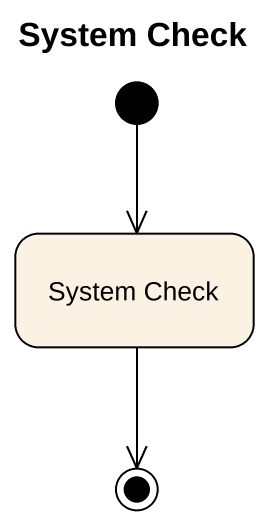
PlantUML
@startuml
title System Check
hide empty description
state "System Check" as System_Check
[*] --> System_Check
System_Check --> [*]
@enduml
